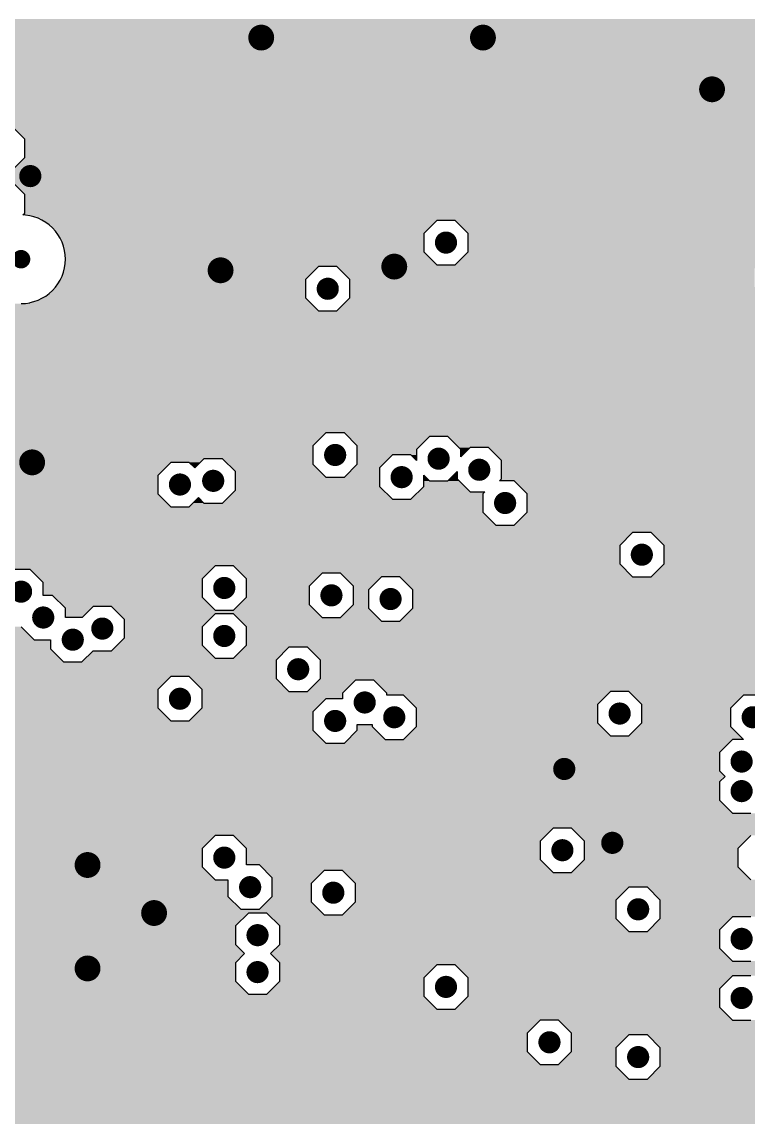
# Model space of a CAD drawing. Extents: x 295 to 953, y 10 to 290.
# Drawn here: x 572.5 to 611.8, y 111.6 to 170.8 of the extents above; entities that cross this region are included whole.
import ezdxf

# ---------------------------------------------------------------- set-up
doc = ezdxf.new("R2010")
doc.units = 0
doc.header["$LTSCALE"] = 5
doc.header["$MEASUREMENT"] = 0
doc.layers.get('0').update_dxf_attribs({"linetype": 'CONTINUOUS', "lineweight": 25})
doc.layers.add('17_GND_GBR', color=3, linetype='CONTINUOUS')

msp = doc.modelspace()

# ---------------------------------------------------------------- linework, layer by layer
for points, const_width in [([(585.128, 170, 1), (585.828, 170, 1)], 0.7), ([(597.128, 170, 1), (597.828, 170, 1)], 0.7), ([(609.528, 167.2, 1), (610.228, 167.2, 1)], 0.7), ([(572.678, 162.5, 1), (573.278, 162.5, 1)], 0.6), ([(595.178, 158.9, 1), (595.778, 158.9, 1)], 0.6), ([(572.228, 158, 1), (572.728, 158, 1)], 0.5), ([(582.928, 157.4, 1), (583.628, 157.4, 1)], 0.7), ([(592.328, 157.6, 1), (593.028, 157.6, 1)], 0.7), ([(588.778, 156.4, 1), (589.378, 156.4, 1)], 0.6), ([(572.728, 147, 1), (573.428, 147, 1)], 0.7), ([(589.178, 147.4, 1), (589.778, 147.4, 1)], 0.6), ([(594.778, 147.2, 1), (595.378, 147.2, 1)], 0.6), ([(596.978, 146.6, 1), (597.578, 146.6, 1)], 0.6), ([(582.578, 146, 1), (583.178, 146, 1)], 0.6), ([(592.778, 146.2, 1), (593.378, 146.2, 1)], 0.6), ([(580.778, 145.8, 1), (581.378, 145.8, 1)], 0.6), ([(598.378, 144.8, 1), (598.978, 144.8, 1)], 0.6), ([(605.778, 142, 1), (606.378, 142, 1)], 0.6), ([(572.178, 140, 1), (572.778, 140, 1)], 0.6), ([(583.178, 140.2, 1), (583.778, 140.2, 1)], 0.6), ([(588.978, 139.8, 1), (589.578, 139.8, 1)], 0.6), ([(592.178, 139.6, 1), (592.778, 139.6, 1)], 0.6), ([(573.378, 138.6, 1), (573.978, 138.6, 1)], 0.6), ([(576.578, 138, 1), (577.178, 138, 1)], 0.6), ([(583.178, 137.6, 1), (583.778, 137.6, 1)], 0.6), ([(574.978, 137.4, 1), (575.578, 137.4, 1)], 0.6), ([(587.178, 135.8, 1), (587.778, 135.8, 1)], 0.6), ([(580.778, 134.2, 1), (581.378, 134.2, 1)], 0.6), ([(590.778, 134, 1), (591.378, 134, 1)], 0.6), ([(589.178, 133, 1), (589.778, 133, 1)], 0.6), ([(592.378, 133.2, 1), (592.978, 133.2, 1)], 0.6), ([(604.578, 133.4, 1), (605.178, 133.4, 1)], 0.6), ([(611.778, 133.2, 1), (612.378, 133.2, 1)], 0.6), ([(611.178, 130.8, 1), (611.778, 130.8, 1)], 0.6), ([(601.578, 130.4, 1), (602.178, 130.4, 1)], 0.6), ([(611.178, 129.2, 1), (611.778, 129.2, 1)], 0.6), ([(604.178, 126.4, 1), (604.778, 126.4, 1)], 0.6), ([(601.478, 126, 1), (602.078, 126, 1)], 0.6), ([(575.728, 125.2, 1), (576.428, 125.2, 1)], 0.7), ([(583.178, 125.6, 1), (583.778, 125.6, 1)], 0.6), ([(584.578, 124, 1), (585.178, 124, 1)], 0.6), ([(589.078, 123.7, 1), (589.678, 123.7, 1)], 0.6), ([(605.578, 122.8, 1), (606.178, 122.8, 1)], 0.6), ([(579.328, 122.6, 1), (580.028, 122.6, 1)], 0.7), ([(584.978, 121.4, 1), (585.578, 121.4, 1)], 0.6), ([(611.178, 121.2, 1), (611.778, 121.2, 1)], 0.6), ([(575.728, 119.6, 1), (576.428, 119.6, 1)], 0.7), ([(584.978, 119.4, 1), (585.578, 119.4, 1)], 0.6), ([(595.178, 118.6, 1), (595.778, 118.6, 1)], 0.6), ([(611.178, 118, 1), (611.778, 118, 1)], 0.6), ([(600.778, 115.6, 1), (601.378, 115.6, 1)], 0.6), ([(605.578, 114.8, 1), (606.178, 114.8, 1)], 0.6)]:
    msp.add_lwpolyline(points, format="xyb", close=True, dxfattribs=dict(const_width=const_width))
at = {"layer": '17_GND_GBR', "color": 7}
for p, q in [((572.678, 164.498), (571.976, 165.2)), ((572.678, 163.502), (572.678, 164.498)), ((571.976, 162.8), (572.678, 163.502)), ((572.678, 161.498), (571.976, 162.2)), ((572.678, 160.502), (572.678, 161.498)), ((572.572, 160.396), (572.678, 160.502)), ((572.714, 160.39), (572.572, 160.396)), ((572.946, 160.354), (572.714, 160.39)), ((573.176, 160.298), (572.946, 160.354)), ((573.396, 160.218), (573.176, 160.298)), ((573.61, 160.118), (573.396, 160.218)), ((573.812, 159.996), (573.61, 160.118)), ((574.002, 159.856), (573.812, 159.996)), ((574.176, 159.698), (574.002, 159.856)), ((574.334, 159.524), (574.176, 159.698)), ((574.474, 159.334), (574.334, 159.524)), ((594.98, 160.1), (594.278, 159.398)), ((595.976, 160.1), (594.98, 160.1)), ((596.678, 159.398), (595.976, 160.1)), ((574.596, 159.132), (574.474, 159.334)), ((574.696, 158.918), (574.596, 159.132)), ((594.278, 159.398), (594.278, 158.402)), ((596.678, 158.402), (596.678, 159.398)), ((574.776, 158.698), (574.696, 158.918)), ((574.832, 158.468), (574.776, 158.698)), ((574.868, 158.236), (574.832, 158.468)), ((594.278, 158.402), (594.98, 157.7)), ((595.976, 157.7), (596.678, 158.402)), ((574.832, 157.532), (574.868, 157.764)), ((574.878, 158), (574.868, 158.236)), ((574.868, 157.764), (574.878, 158)), ((574.696, 157.082), (574.776, 157.304)), ((574.776, 157.304), (574.832, 157.532)), ((588.58, 157.6), (587.878, 156.898)), ((589.576, 157.6), (588.58, 157.6)), ((590.278, 156.898), (589.576, 157.6)), ((594.98, 157.7), (595.976, 157.7)), ((574.334, 156.478), (574.474, 156.666)), ((574.474, 156.666), (574.596, 156.868)), ((574.596, 156.868), (574.696, 157.082)), ((587.878, 156.898), (587.878, 155.902)), ((590.278, 155.902), (590.278, 156.898)), ((573.61, 155.882), (573.812, 156.004)), ((573.812, 156.004), (574.002, 156.144)), ((574.002, 156.144), (574.176, 156.302)), ((574.176, 156.302), (574.334, 156.478)), ((572.478, 155.6), (572.714, 155.61)), ((572.714, 155.61), (572.946, 155.646)), ((572.946, 155.646), (572.976, 155.652)), ((572.976, 155.652), (573.176, 155.702)), ((573.176, 155.702), (573.396, 155.782)), ((573.396, 155.782), (573.61, 155.882)), ((587.878, 155.902), (588.58, 155.2)), ((589.576, 155.2), (590.278, 155.902)), ((588.58, 155.2), (589.576, 155.2)), ((588.98, 148.6), (588.278, 147.898)), ((589.976, 148.6), (588.98, 148.6)), ((590.678, 147.898), (589.976, 148.6)), ((594.58, 148.4), (593.878, 147.698)), ((595.576, 148.4), (594.58, 148.4)), ((596.278, 147.698), (595.576, 148.4)), ((588.278, 147.898), (588.278, 146.902)), ((590.678, 146.902), (590.678, 147.898)), ((593.878, 147.698), (593.878, 147.098)), ((596.78, 147.8), (596.278, 147.298)), ((596.278, 147.298), (596.278, 147.698)), ((597.776, 147.8), (596.78, 147.8)), ((598.478, 147.098), (597.776, 147.8)), ((582.38, 147.2), (581.878, 146.698)), ((583.376, 147.2), (582.38, 147.2)), ((584.078, 146.498), (583.376, 147.2)), ((592.58, 147.4), (591.878, 146.698)), ((593.576, 147.4), (592.58, 147.4)), ((593.878, 147.098), (593.576, 147.4)), ((598.478, 146.102), (598.478, 147.098)), ((580.58, 147), (579.878, 146.298)), ((581.576, 147), (580.58, 147)), ((581.878, 146.698), (581.576, 147)), ((584.078, 145.502), (584.078, 146.498)), ((588.278, 146.902), (588.98, 146.2)), ((589.976, 146.2), (590.678, 146.902)), ((591.878, 146.698), (591.878, 145.702)), ((595.576, 146), (596.078, 146.502)), ((596.078, 146.502), (596.078, 146.102)), ((579.878, 146.298), (579.878, 145.302)), ((588.98, 146.2), (589.976, 146.2)), ((594.278, 146.302), (594.58, 146)), ((594.278, 145.702), (594.278, 146.302)), ((594.58, 146), (595.576, 146)), ((596.078, 146.102), (596.78, 145.4)), ((598.376, 146), (598.478, 146.102)), ((599.176, 146), (598.376, 146)), ((599.878, 145.298), (599.176, 146)), ((579.878, 145.302), (580.58, 144.6)), ((583.376, 144.8), (584.078, 145.502)), ((591.878, 145.702), (592.58, 145)), ((593.576, 145), (594.278, 145.702)), ((596.78, 145.4), (597.58, 145.4)), ((597.58, 145.4), (597.478, 145.298)), ((597.478, 145.298), (597.478, 144.302)), ((599.878, 144.302), (599.878, 145.298)), ((581.576, 144.6), (582.078, 145.102)), ((582.078, 145.102), (582.38, 144.8)), ((582.38, 144.8), (583.376, 144.8)), ((592.58, 145), (593.576, 145)), ((580.58, 144.6), (581.576, 144.6)), ((597.478, 144.302), (598.18, 143.6)), ((599.176, 143.6), (599.878, 144.302)), ((598.18, 143.6), (599.176, 143.6)), ((605.58, 143.2), (604.878, 142.498)), ((606.576, 143.2), (605.58, 143.2)), ((607.278, 142.498), (606.576, 143.2)), ((604.878, 142.498), (604.878, 141.502)), ((607.278, 141.502), (607.278, 142.498)), ((572.976, 141.2), (571.98, 141.2)), ((573.678, 140.498), (572.976, 141.2)), ((582.98, 141.4), (582.278, 140.698)), ((583.976, 141.4), (582.98, 141.4)), ((584.678, 140.698), (583.976, 141.4)), ((604.878, 141.502), (605.58, 140.8)), ((606.576, 140.8), (607.278, 141.502)), ((582.278, 140.698), (582.278, 139.702)), ((584.678, 139.702), (584.678, 140.698)), ((588.78, 141), (588.078, 140.298)), ((589.776, 141), (588.78, 141)), ((590.478, 140.298), (589.776, 141)), ((591.98, 140.8), (591.278, 140.098)), ((592.976, 140.8), (591.98, 140.8)), ((593.678, 140.098), (592.976, 140.8)), ((605.58, 140.8), (606.576, 140.8)), ((573.678, 139.8), (573.678, 140.498)), ((588.078, 140.298), (588.078, 139.302)), ((590.478, 139.302), (590.478, 140.298)), ((591.278, 140.098), (591.278, 139.102)), ((593.678, 139.102), (593.678, 140.098)), ((574.176, 139.8), (573.678, 139.8)), ((574.878, 139.098), (574.176, 139.8)), ((582.278, 139.702), (582.98, 139)), ((583.976, 139), (584.678, 139.702)), ((574.878, 138.6), (574.878, 139.098)), ((576.38, 139.2), (575.778, 138.598)), ((577.376, 139.2), (576.38, 139.2)), ((578.078, 138.498), (577.376, 139.2)), ((582.98, 138.8), (582.278, 138.098)), ((582.98, 139), (583.976, 139)), ((583.976, 138.8), (582.98, 138.8)), ((584.678, 138.098), (583.976, 138.8)), ((588.078, 139.302), (588.78, 138.6)), ((589.776, 138.6), (590.478, 139.302)), ((591.278, 139.102), (591.98, 138.4)), ((592.976, 138.4), (593.678, 139.102)), ((575.776, 138.6), (574.878, 138.6)), ((575.778, 138.598), (575.776, 138.6)), ((578.078, 137.502), (578.078, 138.498)), ((588.78, 138.6), (589.776, 138.6)), ((591.98, 138.4), (592.976, 138.4)), ((572.478, 138.102), (573.18, 137.4)), ((582.278, 138.098), (582.278, 137.102)), ((584.678, 137.102), (584.678, 138.098)), ((573.18, 137.4), (574.078, 137.4)), ((574.078, 137.4), (574.078, 136.902)), ((577.376, 136.8), (578.078, 137.502)), ((582.278, 137.102), (582.98, 136.4)), ((583.976, 136.4), (584.678, 137.102)), ((586.98, 137), (586.278, 136.298)), ((587.976, 137), (586.98, 137)), ((588.678, 136.298), (587.976, 137)), ((574.078, 136.902), (574.78, 136.2)), ((575.776, 136.2), (576.378, 136.802)), ((576.378, 136.802), (576.38, 136.8)), ((576.38, 136.8), (577.376, 136.8)), ((582.98, 136.4), (583.976, 136.4)), ((574.78, 136.2), (575.776, 136.2)), ((586.278, 136.298), (586.278, 135.302)), ((588.678, 135.302), (588.678, 136.298)), ((580.58, 135.4), (579.878, 134.698)), ((581.576, 135.4), (580.58, 135.4)), ((582.278, 134.698), (581.576, 135.4)), ((586.278, 135.302), (586.98, 134.6)), ((587.976, 134.6), (588.678, 135.302)), ((579.878, 134.698), (579.878, 133.702)), ((582.278, 133.702), (582.278, 134.698)), ((590.58, 135.2), (589.878, 134.498)), ((591.576, 135.2), (590.58, 135.2)), ((592.278, 134.498), (591.576, 135.2)), ((586.98, 134.6), (587.976, 134.6)), ((588.98, 134.2), (588.278, 133.498)), ((589.878, 134.2), (588.98, 134.2)), ((589.878, 134.498), (589.878, 134.2)), ((592.278, 134.4), (592.278, 134.498)), ((593.176, 134.4), (592.278, 134.4)), ((593.878, 133.698), (593.176, 134.4)), ((604.38, 134.6), (603.678, 133.898)), ((605.376, 134.6), (604.38, 134.6)), ((606.078, 133.898), (605.376, 134.6)), ((611.58, 134.4), (610.878, 133.698)), ((612.576, 134.4), (611.58, 134.4)), ((579.878, 133.702), (580.58, 133)), ((581.576, 133), (582.278, 133.702)), ((588.278, 133.498), (588.278, 132.502)), ((593.878, 132.702), (593.878, 133.698)), ((603.678, 133.898), (603.678, 132.902)), ((606.078, 132.902), (606.078, 133.898)), ((610.878, 133.698), (610.878, 132.702)), ((580.58, 133), (581.576, 133)), ((603.678, 132.902), (604.38, 132.2)), ((605.376, 132.2), (606.078, 132.902)), ((588.278, 132.502), (588.98, 131.8)), ((589.976, 131.8), (590.678, 132.502)), ((590.678, 132.8), (591.478, 132.8)), ((590.678, 132.502), (590.678, 132.8)), ((591.478, 132.8), (591.478, 132.702)), ((591.478, 132.702), (592.18, 132)), ((593.176, 132), (593.878, 132.702)), ((610.878, 132.702), (611.58, 132)), ((588.98, 131.8), (589.976, 131.8)), ((592.18, 132), (593.176, 132)), ((604.38, 132.2), (605.376, 132.2)), ((610.98, 132), (610.278, 131.298)), ((611.58, 132), (610.98, 132)), ((610.278, 131.298), (610.278, 130.302)), ((610.278, 130.302), (610.58, 130)), ((610.58, 130), (610.278, 129.698)), ((610.278, 129.698), (610.278, 128.702)), ((610.278, 128.702), (610.98, 128)), ((610.98, 128), (611.976, 128)), ((601.28, 127.2), (600.578, 126.498)), ((602.276, 127.2), (601.28, 127.2)), ((602.978, 126.498), (602.276, 127.2)), ((582.98, 126.8), (582.278, 126.098)), ((583.976, 126.8), (582.98, 126.8)), ((584.678, 126.098), (583.976, 126.8)), ((600.578, 126.498), (600.578, 125.502)), ((602.978, 125.502), (602.978, 126.498)), ((611.98, 126.8), (611.278, 126.098)), ((582.278, 126.098), (582.278, 125.102)), ((584.678, 125.2), (584.678, 126.098)), ((611.278, 126.098), (611.278, 125.102)), ((585.376, 125.2), (584.678, 125.2)), ((586.078, 124.498), (585.376, 125.2)), ((600.578, 125.502), (601.28, 124.8)), ((602.276, 124.8), (602.978, 125.502)), ((582.278, 125.102), (582.98, 124.4)), ((588.88, 124.9), (588.178, 124.198)), ((589.876, 124.9), (588.88, 124.9)), ((590.578, 124.198), (589.876, 124.9)), ((601.28, 124.8), (602.276, 124.8)), ((611.278, 125.102), (611.98, 124.4)), ((582.98, 124.4), (583.678, 124.4)), ((583.678, 124.4), (583.678, 123.502)), ((586.078, 123.502), (586.078, 124.498)), ((588.178, 124.198), (588.178, 123.202)), ((590.578, 123.202), (590.578, 124.198)), ((605.38, 124), (604.678, 123.298)), ((606.376, 124), (605.38, 124)), ((607.078, 123.298), (606.376, 124)), ((583.678, 123.502), (584.38, 122.8)), ((585.376, 122.8), (586.078, 123.502)), ((584.38, 122.8), (585.376, 122.8)), ((588.178, 123.202), (588.88, 122.5)), ((589.876, 122.5), (590.578, 123.202)), ((604.678, 123.298), (604.678, 122.302)), ((607.078, 122.302), (607.078, 123.298)), ((584.78, 122.6), (584.078, 121.898)), ((585.776, 122.6), (584.78, 122.6)), ((586.478, 121.898), (585.776, 122.6)), ((588.88, 122.5), (589.876, 122.5)), ((604.678, 122.302), (605.38, 121.6)), ((606.376, 121.6), (607.078, 122.302)), ((610.98, 122.4), (610.278, 121.698)), ((611.976, 122.4), (610.98, 122.4)), ((584.078, 121.898), (584.078, 120.902)), ((586.478, 120.902), (586.478, 121.898)), ((605.38, 121.6), (606.376, 121.6)), ((610.278, 121.698), (610.278, 120.702)), ((584.078, 120.902), (584.58, 120.4)), ((584.58, 120.4), (584.078, 119.898)), ((585.976, 120.4), (586.478, 120.902)), ((586.478, 119.898), (585.976, 120.4)), ((610.278, 120.702), (610.98, 120)), ((584.078, 119.898), (584.078, 118.902)), ((586.478, 118.902), (586.478, 119.898)), ((594.98, 119.8), (594.278, 119.098)), ((595.976, 119.8), (594.98, 119.8)), ((596.678, 119.098), (595.976, 119.8)), ((610.98, 120), (611.976, 120)), ((610.98, 119.2), (610.278, 118.498)), ((611.976, 119.2), (610.98, 119.2)), ((584.078, 118.902), (584.78, 118.2)), ((585.776, 118.2), (586.478, 118.902)), ((594.278, 119.098), (594.278, 118.102)), ((596.678, 118.102), (596.678, 119.098)), ((584.78, 118.2), (585.776, 118.2)), ((594.278, 118.102), (594.98, 117.4)), ((595.976, 117.4), (596.678, 118.102)), ((610.278, 118.498), (610.278, 117.502)), ((610.278, 117.502), (610.98, 116.8)), ((594.98, 117.4), (595.976, 117.4)), ((600.58, 116.8), (599.878, 116.098)), ((601.576, 116.8), (600.58, 116.8)), ((602.278, 116.098), (601.576, 116.8)), ((610.98, 116.8), (611.976, 116.8)), ((599.878, 116.098), (599.878, 115.102)), ((602.278, 115.102), (602.278, 116.098)), ((605.38, 116), (604.678, 115.298)), ((606.376, 116), (605.38, 116)), ((607.078, 115.298), (606.376, 116)), ((599.878, 115.102), (600.58, 114.4)), ((601.576, 114.4), (602.278, 115.102)), ((604.678, 115.298), (604.678, 114.302)), ((607.078, 114.302), (607.078, 115.298)), ((600.58, 114.4), (601.576, 114.4)), ((604.678, 114.302), (605.38, 113.6)), ((606.376, 113.6), (607.078, 114.302)), ((605.38, 113.6), (606.376, 113.6))]:
    msp.add_line(p, q, dxfattribs=at)
for points in [[(553.678, 170.002), (553.678, 170.998), (622.778, 170.002), (622.778, 170.998)], [(553.678, 169.6), (553.678, 170.002), (623.18, 169.6), (622.778, 170.002)], [(553.678, 168.898), (553.678, 169.6), (614.678, 168.898), (615.38, 169.6)], [(553.678, 169.6), (553.678, 169.6), (615.38, 169.6), (616.376, 169.6)], [(553.678, 167.902), (553.678, 168.898), (614.678, 167.902), (614.678, 168.898)], [(553.678, 167.606), (553.678, 167.902), (614.976, 167.606), (614.678, 167.902)], [(553.678, 167.2), (553.678, 167.606), (615.38, 167.2), (614.976, 167.606)], [(564.674, 166.502), (563.976, 167.2), (621.278, 166.502), (621.278, 167.2)], [(564.678, 166.498), (564.674, 166.502), (621.282, 166.498), (621.278, 166.502)], [(564.678, 165.8), (564.678, 166.498), (621.98, 165.8), (621.282, 166.498)], [(564.376, 165.2), (564.678, 165.502), (624.178, 165.2), (624.178, 165.502)], [(564.678, 165.502), (564.678, 165.8), (624.178, 165.502), (624.178, 165.8)], [(572.174, 165.002), (571.976, 165.2), (624.178, 165.002), (624.178, 165.2)], [(572.678, 164.498), (572.174, 165.002), (624.682, 164.498), (624.178, 165.002)], [(572.678, 164.3), (572.678, 164.498), (624.88, 164.3), (624.682, 164.498)], [(572.678, 164.2), (572.678, 164.3), (648.778, 164.2), (648.778, 164.3)], [(572.678, 163.502), (572.678, 164.2), (647.282, 163.502), (647.98, 164.2)], [(572.678, 164.2), (572.678, 164.2), (647.98, 164.2), (648.778, 164.2)], [(571.976, 162.8), (572.674, 163.498), (647.278, 162.8), (647.278, 163.498)], [(572.674, 163.498), (572.678, 163.502), (647.278, 163.498), (647.282, 163.502)], [(553.678, 162.7), (553.678, 162.8), (647.278, 162.7), (647.278, 162.8)], [(553.678, 162.2), (553.678, 162.7), (646.48, 162.2), (646.98, 162.7)], [(553.678, 162.7), (553.678, 162.7), (646.98, 162.7), (647.278, 162.7)], [(572.178, 161.998), (571.976, 162.2), (646.278, 161.998), (646.48, 162.2)], [(572.678, 161.498), (572.178, 161.998), (646.278, 161.498), (646.278, 161.998)], [(572.678, 161.2), (572.678, 161.498), (646.278, 161.2), (646.278, 161.498)], [(572.678, 160.502), (572.678, 161.2), (645.282, 160.502), (645.98, 161.2)], [(572.678, 161.2), (572.678, 161.2), (645.98, 161.2), (646.278, 161.2)], [(572.572, 160.396), (572.674, 160.498), (645.278, 160.396), (645.278, 160.498)], [(572.714, 160.39), (572.572, 160.396), (645.278, 160.39), (645.278, 160.396)], [(572.674, 160.498), (572.678, 160.502), (645.278, 160.498), (645.282, 160.502)], [(572.946, 160.354), (572.714, 160.39), (645.278, 160.354), (645.278, 160.39)], [(573.176, 160.298), (572.946, 160.354), (645.278, 160.298), (645.278, 160.354)], [(573.396, 160.218), (573.176, 160.298), (645.278, 160.218), (645.278, 160.298)], [(573.61, 160.118), (573.396, 160.218), (645.278, 160.118), (645.278, 160.218)], [(573.639, 160.1), (573.61, 160.118), (645.278, 160.1), (645.278, 160.118)], [(573.812, 159.996), (573.639, 160.1), (594.876, 159.996), (594.98, 160.1)], [(573.639, 160.1), (573.639, 160.1), (594.98, 160.1), (595.976, 160.1)], [(574.002, 159.856), (573.812, 159.996), (594.736, 159.856), (594.876, 159.996)], [(574.176, 159.698), (574.002, 159.856), (594.578, 159.698), (594.736, 159.856)], [(574.334, 159.524), (574.176, 159.698), (594.404, 159.524), (594.578, 159.698)], [(574.426, 159.398), (574.334, 159.524), (594.278, 159.398), (594.404, 159.524)], [(596.376, 159.7), (595.976, 160.1), (645.278, 159.7), (645.278, 160.1)], [(596.678, 159.398), (596.376, 159.7), (633.678, 159.398), (633.98, 159.7)], [(596.376, 159.7), (596.376, 159.7), (633.98, 159.7), (634.976, 159.7)], [(574.474, 159.334), (574.426, 159.398), (594.278, 159.334), (594.278, 159.398)], [(574.596, 159.132), (574.474, 159.334), (594.278, 159.132), (594.278, 159.334)], [(574.696, 158.918), (574.596, 159.132), (594.278, 158.918), (594.278, 159.132)], [(596.678, 158.998), (596.678, 159.398), (633.278, 158.998), (633.678, 159.398)], [(596.678, 158.402), (596.678, 158.998), (633.278, 158.402), (633.278, 158.998)], [(574.776, 158.698), (574.696, 158.918), (594.278, 158.698), (594.278, 158.918)], [(574.832, 158.468), (574.776, 158.698), (594.278, 158.468), (594.278, 158.698)], [(574.842, 158.402), (574.832, 158.468), (594.278, 158.402), (594.278, 158.468)], [(574.868, 158.236), (574.842, 158.402), (594.444, 158.236), (594.278, 158.402)], [(596.476, 158.2), (596.678, 158.402), (633.278, 158.2), (633.278, 158.402)], [(574.858, 157.7), (574.868, 157.764), (594.98, 157.7), (594.916, 157.764)], [(574.878, 158), (574.868, 158.236), (594.68, 158), (594.444, 158.236)], [(574.868, 157.764), (574.878, 158), (594.916, 157.764), (594.68, 158)], [(595.976, 157.7), (596.476, 158.2), (612.38, 157.7), (612.88, 158.2)], [(596.476, 158.2), (596.476, 158.2), (612.88, 158.2), (613.876, 158.2)], [(574.696, 157.082), (574.776, 157.304), (588.062, 157.082), (588.284, 157.304)], [(574.776, 157.304), (574.832, 157.532), (588.284, 157.304), (588.512, 157.532)], [(574.832, 157.532), (574.842, 157.6), (588.512, 157.532), (588.58, 157.6)], [(574.842, 157.6), (574.858, 157.7), (612.28, 157.6), (612.38, 157.7)], [(574.842, 157.6), (574.842, 157.6), (588.58, 157.6), (589.576, 157.6)], [(574.858, 157.7), (574.858, 157.7), (595.576, 157.7), (594.98, 157.7)], [(589.678, 157.498), (589.576, 157.6), (612.178, 157.498), (612.28, 157.6)], [(590.278, 156.898), (589.678, 157.498), (612.178, 156.898), (612.178, 157.498)], [(574.334, 156.478), (574.474, 156.666), (587.878, 156.478), (587.878, 156.666)], [(574.474, 156.666), (574.596, 156.868), (587.878, 156.666), (587.878, 156.868)], [(574.596, 156.868), (574.61, 156.898), (587.878, 156.868), (587.878, 156.898)], [(574.61, 156.898), (574.696, 157.082), (587.878, 156.898), (588.062, 157.082)], [(590.278, 156.502), (590.278, 156.898), (612.178, 156.502), (612.178, 156.898)], [(573.643, 155.902), (573.812, 156.004), (587.878, 155.902), (587.878, 156.004)], [(573.812, 156.004), (574.002, 156.144), (587.878, 156.004), (587.878, 156.144)], [(574.002, 156.144), (574.176, 156.302), (587.878, 156.144), (587.878, 156.302)], [(574.176, 156.302), (574.334, 156.478), (587.878, 156.302), (587.878, 156.478)], [(590.278, 156.106), (590.278, 156.502), (612.576, 156.106), (612.178, 156.502)], [(590.278, 155.902), (590.278, 156.106), (612.778, 155.902), (612.576, 156.106)], [(559.476, 155.3), (559.776, 155.6), (588.48, 155.3), (588.181, 155.6)], [(572.478, 155.6), (572.714, 155.61), (588.181, 155.6), (588.171, 155.61)], [(572.714, 155.61), (572.946, 155.646), (588.171, 155.61), (588.135, 155.646)], [(572.946, 155.646), (572.976, 155.652), (588.135, 155.646), (588.129, 155.652)], [(572.976, 155.652), (573.176, 155.702), (588.129, 155.652), (588.079, 155.702)], [(573.176, 155.702), (573.396, 155.782), (588.079, 155.702), (587.999, 155.782)], [(573.396, 155.782), (573.447, 155.806), (587.999, 155.782), (587.976, 155.806)], [(573.447, 155.806), (573.61, 155.882), (587.976, 155.806), (587.898, 155.882)], [(573.61, 155.882), (573.643, 155.902), (587.898, 155.882), (587.878, 155.902)], [(589.576, 155.2), (589.878, 155.502), (615.58, 155.2), (615.278, 155.502)], [(589.878, 155.502), (589.976, 155.6), (615.278, 155.502), (615.278, 155.6)], [(589.976, 155.6), (590.176, 155.8), (615.278, 155.6), (615.278, 155.8)], [(590.176, 155.8), (590.278, 155.902), (612.88, 155.8), (612.778, 155.902)], [(553.678, 155.2), (553.678, 155.3), (588.58, 155.2), (588.48, 155.3)], [(553.678, 154.8), (553.678, 155.2), (615.98, 154.8), (615.58, 155.2)], [(553.678, 154.002), (553.678, 154.8), (616.278, 154.002), (616.278, 154.8)], [(553.678, 154.8), (553.678, 154.8), (616.278, 154.8), (615.98, 154.8)], [(553.678, 153.406), (553.678, 154.002), (616.876, 153.406), (616.278, 154.002)], [(553.678, 153.3), (553.678, 153.406), (616.98, 153.3), (616.876, 153.406)], [(553.678, 153.002), (553.678, 153.3), (618.778, 153.002), (618.778, 153.3)], [(553.678, 152.406), (553.678, 153.002), (619.376, 152.406), (618.778, 153.002)], [(553.678, 152.3), (553.678, 152.406), (619.48, 152.3), (619.376, 152.406)], [(553.678, 152), (553.678, 152.3), (638.578, 152), (638.578, 152.3)], [(553.678, 151.298), (553.678, 152), (622.478, 151.298), (623.18, 152)], [(553.678, 152), (553.678, 152), (623.18, 152), (624.176, 152)], [(553.678, 150.302), (553.678, 151.298), (622.478, 150.302), (622.478, 151.298)], [(553.678, 149.6), (553.678, 150.302), (623.18, 149.6), (622.478, 150.302)], [(553.678, 149.2), (553.678, 149.6), (624.98, 149.2), (624.58, 149.6)], [(553.678, 149.6), (553.678, 149.6), (624.176, 149.6), (623.18, 149.6)], [(553.678, 148.6), (553.678, 149.2), (625.678, 148.6), (625.678, 149.2)], [(553.678, 149.2), (553.678, 149.2), (625.678, 149.2), (624.98, 149.2)], [(553.678, 147.898), (553.678, 148.6), (588.278, 147.898), (588.98, 148.6)], [(553.678, 148.6), (553.678, 148.6), (588.98, 148.6), (589.976, 148.6)], [(590.176, 148.4), (589.976, 148.6), (625.678, 148.4), (625.678, 148.6)], [(590.678, 147.898), (590.176, 148.4), (594.078, 147.898), (594.58, 148.4)], [(590.176, 148.4), (590.176, 148.4), (594.58, 148.4), (595.576, 148.4)], [(596.176, 147.8), (595.576, 148.4), (622.58, 147.8), (623.18, 148.4)], [(595.576, 148.4), (595.576, 148.4), (623.18, 148.4), (624.176, 148.4)], [(553.678, 147.2), (553.678, 147.898), (588.278, 147.2), (588.278, 147.898)], [(590.678, 147.698), (590.678, 147.898), (593.878, 147.698), (594.078, 147.898)], [(590.678, 147.4), (590.678, 147.698), (593.878, 147.4), (593.878, 147.698)], [(596.278, 147.698), (596.176, 147.8), (596.678, 147.698), (596.78, 147.8)], [(596.176, 147.8), (596.176, 147.8), (596.78, 147.8), (597.776, 147.8)], [(596.278, 147.298), (596.278, 147.698), (596.278, 147.298), (596.678, 147.698)], [(597.878, 147.698), (597.776, 147.8), (622.478, 147.698), (622.58, 147.8)], [(598.376, 147.2), (597.878, 147.698), (622.478, 147.2), (622.478, 147.698)], [(553.678, 147), (553.678, 147.2), (582.18, 147), (582.38, 147.2)], [(553.678, 147.2), (553.678, 147.2), (582.38, 147.2), (583.376, 147.2)], [(583.674, 146.902), (583.376, 147.2), (588.278, 146.902), (588.278, 147.2)], [(590.678, 146.902), (590.678, 147.4), (592.082, 146.902), (592.58, 147.4)], [(590.678, 147.4), (590.678, 147.4), (592.58, 147.4), (593.576, 147.4)], [(593.877, 147.098), (593.576, 147.4), (593.877, 147.098), (593.878, 147.4)], [(598.478, 147.098), (598.376, 147.2), (621.878, 147.098), (621.98, 147.2)], [(598.376, 147.2), (598.376, 147.2), (621.98, 147.2), (622.478, 147.2)], [(598.478, 146.498), (598.478, 147.098), (621.278, 146.498), (621.878, 147.098)], [(553.678, 146.298), (553.678, 147), (579.878, 146.298), (580.58, 147)], [(553.678, 147), (553.678, 147), (580.58, 147), (581.576, 147)], [(581.878, 146.698), (581.576, 147), (581.878, 146.698), (582.18, 147)], [(584.078, 146.498), (583.674, 146.902), (588.682, 146.498), (588.278, 146.902)], [(584.078, 146.2), (584.078, 146.498), (588.98, 146.2), (588.682, 146.498)], [(589.976, 146.2), (590.474, 146.698), (591.878, 146.2), (591.878, 146.698)], [(590.474, 146.698), (590.678, 146.902), (591.878, 146.698), (592.082, 146.902)], [(595.976, 146.4), (596.078, 146.502), (596.078, 146.4), (596.078, 146.502)], [(598.478, 146.102), (598.478, 146.498), (621.278, 146.102), (621.278, 146.498)], [(553.678, 145.302), (553.678, 146.298), (579.878, 145.302), (579.878, 146.298)], [(584.078, 145.702), (584.078, 146.2), (591.878, 145.702), (591.878, 146.2)], [(584.078, 146.2), (584.078, 146.2), (589.776, 146.2), (588.98, 146.2)], [(594.278, 146), (594.278, 146.302), (594.58, 146), (594.278, 146.302)], [(594.278, 145.702), (594.278, 146), (596.478, 145.702), (596.18, 146)], [(595.576, 146), (595.678, 146.102), (596.18, 146), (596.078, 146.102)], [(595.678, 146.102), (595.976, 146.4), (596.078, 146.102), (596.078, 146.4)], [(598.376, 146), (598.478, 146.102), (621.278, 146), (621.278, 146.102)], [(599.674, 145.502), (599.176, 146), (621.278, 145.502), (621.278, 146)], [(553.678, 144.6), (553.678, 145.302), (580.58, 144.6), (579.878, 145.302)], [(583.576, 145), (583.976, 145.4), (592.58, 145), (592.18, 145.4)], [(583.976, 145.4), (584.078, 145.502), (592.18, 145.4), (592.078, 145.502)], [(584.078, 145.502), (584.078, 145.702), (592.078, 145.502), (591.878, 145.702)], [(593.576, 145), (593.874, 145.298), (597.478, 145), (597.478, 145.298)], [(593.874, 145.298), (593.975, 145.4), (597.478, 145.298), (597.579, 145.4)], [(593.975, 145.4), (593.976, 145.4), (597.579, 145.4), (596.78, 145.4)], [(593.976, 145.4), (594.278, 145.702), (596.78, 145.4), (596.478, 145.702)], [(599.878, 145.298), (599.674, 145.502), (621.482, 145.298), (621.278, 145.502)], [(599.878, 144.8), (599.878, 145.298), (621.98, 144.8), (621.482, 145.298)], [(581.576, 144.6), (581.776, 144.8), (597.478, 144.6), (597.478, 144.8)], [(581.776, 144.8), (582.078, 145.102), (582.38, 144.8), (582.078, 145.102)], [(583.376, 144.8), (583.576, 145), (597.478, 144.8), (597.478, 145)], [(583.576, 145), (583.576, 145), (592.976, 145), (592.58, 145)], [(599.878, 144.302), (599.878, 144.8), (636.078, 144.302), (636.078, 144.8)], [(599.878, 144.8), (599.878, 144.8), (622.176, 144.8), (621.98, 144.8)], [(553.678, 144.302), (553.678, 144.6), (597.478, 144.302), (597.478, 144.6)], [(553.678, 144.6), (553.678, 144.6), (581.576, 144.6), (580.58, 144.6)], [(553.678, 143.6), (553.678, 144.302), (598.18, 143.6), (597.478, 144.302)], [(599.576, 144), (599.878, 144.302), (636.078, 144), (636.078, 144.302)], [(553.678, 143.2), (553.678, 143.6), (636.78, 143.2), (636.38, 143.6)], [(599.176, 143.6), (599.478, 143.902), (636.38, 143.6), (636.078, 143.902)], [(599.478, 143.902), (599.576, 144), (636.078, 143.902), (636.078, 144)], [(553.678, 142.498), (553.678, 143.2), (604.878, 142.498), (605.58, 143.2)], [(553.678, 143.2), (553.678, 143.2), (605.58, 143.2), (606.576, 143.2)], [(607.274, 142.502), (606.576, 143.2), (638.678, 142.502), (638.678, 143.2)], [(553.678, 141.502), (553.678, 142.498), (604.878, 141.502), (604.878, 142.498)], [(607.278, 142.498), (607.274, 142.502), (638.682, 142.498), (638.678, 142.502)], [(607.278, 141.8), (607.278, 142.498), (639.38, 141.8), (638.682, 142.498)], [(607.278, 141.6), (607.278, 141.8), (647.678, 141.6), (647.678, 141.8)], [(553.678, 141.4), (553.678, 141.502), (604.98, 141.4), (604.878, 141.502)], [(553.678, 141.2), (553.678, 141.4), (582.78, 141.2), (582.98, 141.4)], [(553.678, 141.4), (553.678, 141.4), (582.98, 141.4), (583.976, 141.4)], [(553.678, 141.2), (553.678, 141.2), (571.98, 141.2), (572.976, 141.2)], [(573.478, 140.698), (572.976, 141.2), (582.278, 140.698), (582.78, 141.2)], [(584.37, 141.006), (583.976, 141.4), (605.376, 141.006), (604.98, 141.4)], [(606.674, 140.898), (607.278, 141.502), (620.478, 140.898), (621.082, 141.502)], [(607.278, 141.502), (607.278, 141.6), (621.082, 141.502), (621.18, 141.6)], [(607.278, 141.6), (607.278, 141.6), (621.18, 141.6), (622.176, 141.6)], [(573.678, 140.498), (573.478, 140.698), (582.278, 140.498), (582.278, 140.698)], [(584.376, 141), (584.37, 141.006), (605.381, 141), (605.376, 141.006)], [(584.678, 140.698), (584.376, 141), (588.478, 140.698), (588.78, 141)], [(584.376, 141), (584.376, 141), (588.78, 141), (589.776, 141)], [(584.678, 140.298), (584.678, 140.698), (588.078, 140.298), (588.478, 140.698)], [(589.976, 140.8), (589.776, 141), (605.58, 140.8), (605.381, 141)], [(590.478, 140.298), (589.976, 140.8), (591.478, 140.298), (591.98, 140.8)], [(589.976, 140.8), (589.976, 140.8), (591.98, 140.8), (592.976, 140.8)], [(593.678, 140.098), (592.976, 140.8), (620.478, 140.098), (620.478, 140.8)], [(592.976, 140.8), (592.976, 140.8), (606.376, 140.8), (605.58, 140.8)], [(606.576, 140.8), (606.674, 140.898), (620.478, 140.8), (620.478, 140.898)], [(573.678, 139.8), (573.678, 140.498), (582.278, 139.8), (582.278, 140.498)], [(584.678, 139.702), (584.678, 140.298), (588.078, 139.702), (588.078, 140.298)], [(590.478, 140.098), (590.478, 140.298), (591.278, 140.098), (591.478, 140.298)], [(590.478, 139.302), (590.478, 140.098), (591.278, 139.302), (591.278, 140.098)], [(593.678, 139.902), (593.678, 140.098), (620.478, 139.902), (620.478, 140.098)], [(574.274, 139.702), (574.176, 139.8), (582.278, 139.702), (582.278, 139.8)], [(574.776, 139.2), (574.274, 139.702), (582.78, 139.2), (582.278, 139.702)], [(584.278, 139.302), (584.678, 139.702), (588.078, 139.302), (588.078, 139.702)], [(593.678, 139.2), (593.678, 139.902), (621.18, 139.2), (620.478, 139.902)], [(574.878, 139.098), (574.776, 139.2), (576.278, 139.098), (576.38, 139.2)], [(574.776, 139.2), (574.776, 139.2), (576.38, 139.2), (577.376, 139.2)], [(574.878, 138.6), (574.878, 139.098), (575.78, 138.6), (576.278, 139.098)], [(577.576, 139), (577.376, 139.2), (582.98, 139), (582.78, 139.2)], [(577.776, 138.8), (577.576, 139), (588.58, 138.8), (588.38, 139)], [(577.576, 139), (577.576, 139), (583.976, 139), (582.98, 139)], [(578.078, 138.498), (577.776, 138.8), (582.678, 138.498), (582.98, 138.8)], [(577.776, 138.8), (577.776, 138.8), (582.98, 138.8), (583.976, 138.8)], [(583.976, 139), (584.278, 139.302), (588.38, 139), (588.078, 139.302)], [(584.176, 138.6), (583.976, 138.8), (588.78, 138.6), (588.58, 138.8)], [(589.776, 138.6), (589.982, 138.806), (591.781, 138.6), (591.576, 138.806)], [(589.982, 138.806), (590.278, 139.102), (591.576, 138.806), (591.278, 139.102)], [(590.278, 139.102), (590.478, 139.302), (591.278, 139.102), (591.278, 139.302)], [(593.274, 138.698), (593.678, 139.102), (625.478, 138.698), (625.882, 139.102)], [(593.678, 139.102), (593.678, 139.2), (625.882, 139.102), (625.98, 139.2)], [(575.776, 138.6), (574.878, 138.6), (575.779, 138.6), (575.78, 138.6)], [(575.778, 138.598), (575.776, 138.6), (575.778, 138.598), (575.779, 138.6)], [(578.078, 138.098), (578.078, 138.498), (582.278, 138.098), (582.678, 138.498)], [(584.376, 138.4), (584.176, 138.6), (591.98, 138.4), (591.781, 138.6)], [(584.678, 138.098), (584.376, 138.4), (622.478, 138.098), (622.78, 138.4)], [(584.376, 138.4), (584.376, 138.4), (622.78, 138.4), (623.776, 138.4)], [(592.976, 138.4), (593.274, 138.698), (625.478, 138.4), (625.478, 138.698)], [(553.678, 137.4), (553.678, 138.102), (573.18, 137.4), (572.478, 138.102)], [(578.078, 137.502), (578.078, 138.098), (582.278, 137.502), (582.278, 138.098)], [(584.678, 137.698), (584.678, 138.098), (622.078, 137.698), (622.478, 138.098)], [(584.678, 137.102), (584.678, 137.698), (622.078, 137.102), (622.078, 137.698)], [(553.678, 136.902), (553.678, 137.4), (574.078, 136.902), (574.078, 137.4)], [(553.678, 137.4), (553.678, 137.4), (574.078, 137.4), (573.18, 137.4)], [(577.376, 136.8), (577.678, 137.102), (582.58, 136.8), (582.278, 137.102)], [(577.678, 137.102), (578.078, 137.502), (582.278, 137.102), (582.278, 137.502)], [(583.976, 136.4), (584.576, 137), (586.38, 136.4), (586.98, 137)], [(584.576, 137), (584.678, 137.102), (622.078, 137), (622.078, 137.102)], [(584.576, 137), (584.576, 137), (586.98, 137), (587.976, 137)], [(588.274, 136.702), (587.976, 137), (622.078, 136.702), (622.078, 137)], [(553.678, 136.2), (553.678, 136.902), (574.78, 136.2), (574.078, 136.902)], [(575.874, 136.298), (575.976, 136.4), (586.278, 136.298), (586.38, 136.4)], [(575.976, 136.4), (576.376, 136.8), (582.98, 136.4), (582.58, 136.8)], [(575.976, 136.4), (575.976, 136.4), (583.976, 136.4), (582.98, 136.4)], [(576.376, 136.8), (576.378, 136.802), (576.38, 136.8), (576.378, 136.802)], [(588.676, 136.3), (588.274, 136.702), (622.48, 136.3), (622.078, 136.702)], [(553.678, 135.4), (553.678, 136.2), (586.278, 135.4), (586.278, 136.2)], [(575.776, 136.2), (575.874, 136.298), (586.278, 136.2), (586.278, 136.298)], [(588.678, 136.298), (588.676, 136.3), (615.878, 136.298), (615.88, 136.3)], [(588.676, 136.3), (588.676, 136.3), (615.88, 136.3), (616.876, 136.3)], [(588.678, 135.598), (588.678, 136.298), (615.178, 135.598), (615.878, 136.298)], [(553.678, 134.8), (553.678, 135.4), (579.98, 134.8), (580.58, 135.4)], [(553.678, 135.4), (553.678, 135.4), (580.58, 135.4), (581.576, 135.4)], [(581.674, 135.302), (581.576, 135.4), (586.278, 135.302), (586.278, 135.4)], [(582.278, 134.698), (581.674, 135.302), (586.882, 134.698), (586.278, 135.302)], [(588.576, 135.2), (588.678, 135.302), (615.178, 135.2), (615.178, 135.302)], [(588.678, 135.302), (588.678, 135.598), (615.178, 135.302), (615.178, 135.598)], [(562.678, 134.698), (562.576, 134.8), (579.878, 134.698), (579.98, 134.8)], [(563.278, 134.098), (562.678, 134.698), (579.878, 134.098), (579.878, 134.698)], [(582.278, 134.6), (582.278, 134.698), (586.98, 134.6), (586.882, 134.698)], [(587.976, 134.6), (588.576, 135.2), (589.98, 134.6), (590.58, 135.2)], [(588.576, 135.2), (588.576, 135.2), (590.58, 135.2), (591.576, 135.2)], [(592.174, 134.602), (591.576, 135.2), (615.178, 134.602), (615.178, 135.2)], [(563.278, 133.702), (563.278, 134.098), (579.878, 133.702), (579.878, 134.098)], [(582.278, 134.498), (582.278, 134.6), (589.878, 134.498), (589.98, 134.6)], [(582.278, 134.2), (582.278, 134.498), (589.878, 134.2), (589.878, 134.498)], [(582.278, 133.702), (582.278, 134.2), (588.482, 133.702), (588.98, 134.2)], [(582.278, 134.2), (582.278, 134.2), (588.98, 134.2), (589.878, 134.2)], [(592.176, 134.6), (592.174, 134.602), (615.18, 134.6), (615.178, 134.602)], [(592.278, 134.498), (592.176, 134.6), (604.278, 134.498), (604.38, 134.6)], [(592.176, 134.6), (592.176, 134.6), (604.38, 134.6), (605.376, 134.6)], [(592.278, 134.4), (592.278, 134.498), (604.18, 134.4), (604.278, 134.498)], [(593.678, 133.898), (593.176, 134.4), (603.678, 133.898), (604.18, 134.4)], [(605.576, 134.4), (605.376, 134.6), (615.38, 134.4), (615.18, 134.6)], [(606.078, 133.898), (605.576, 134.4), (611.078, 133.898), (611.58, 134.4)], [(605.576, 134.4), (605.576, 134.4), (611.58, 134.4), (612.576, 134.4)], [(563.278, 133.2), (563.278, 133.702), (580.38, 133.2), (579.878, 133.702)], [(581.576, 133), (582.074, 133.498), (588.278, 133), (588.278, 133.498)], [(582.074, 133.498), (582.278, 133.702), (588.278, 133.498), (588.482, 133.702)], [(593.878, 133.698), (593.678, 133.898), (603.678, 133.698), (603.678, 133.898)], [(593.878, 132.902), (593.878, 133.698), (603.678, 132.902), (603.678, 133.698)], [(606.078, 133.698), (606.078, 133.898), (610.878, 133.698), (611.078, 133.898)], [(606.078, 132.902), (606.078, 133.698), (610.878, 132.902), (610.878, 133.698)], [(570.076, 133), (569.876, 133.2), (580.58, 133), (580.38, 133.2)], [(570.574, 132.502), (570.076, 133), (588.278, 132.502), (588.278, 133)], [(593.878, 132.702), (593.878, 132.902), (603.878, 132.702), (603.678, 132.902)], [(605.878, 132.702), (606.078, 132.902), (610.878, 132.702), (610.878, 132.902)], [(570.578, 132.498), (570.574, 132.502), (588.282, 132.498), (588.278, 132.502)], [(570.578, 131.8), (570.578, 132.498), (588.98, 131.8), (588.282, 132.498)], [(590.176, 132), (590.678, 132.502), (592.18, 132), (591.678, 132.502)], [(590.678, 132.702), (590.678, 132.8), (591.478, 132.702), (591.478, 132.8)], [(590.678, 132.8), (590.678, 132.8), (591.478, 132.8), (590.678, 132.8)], [(590.678, 132.502), (590.678, 132.702), (591.678, 132.502), (591.478, 132.702)], [(593.376, 132.2), (593.878, 132.702), (604.38, 132.2), (603.878, 132.702)], [(605.376, 132.2), (605.878, 132.702), (611.379, 132.2), (610.878, 132.702)], [(570.578, 131.502), (570.578, 131.8), (610.482, 131.502), (610.78, 131.8)], [(570.578, 131.8), (570.578, 131.8), (589.876, 131.8), (588.98, 131.8)], [(589.976, 131.8), (590.176, 132), (610.78, 131.8), (610.98, 132)], [(590.176, 132), (590.176, 132), (610.98, 132), (611.579, 132)], [(593.176, 132), (593.376, 132.2), (611.579, 132), (611.379, 132.2)], [(569.876, 130.8), (570.374, 131.298), (610.278, 130.8), (610.278, 131.298)], [(570.374, 131.298), (570.578, 131.502), (610.278, 131.298), (610.482, 131.502)], [(553.678, 130.302), (553.678, 130.8), (610.278, 130.302), (610.278, 130.8)], [(553.678, 130), (553.678, 130.302), (610.58, 130), (610.278, 130.302)], [(553.678, 129.698), (553.678, 130), (610.278, 129.698), (610.58, 130)], [(553.678, 128.702), (553.678, 129.698), (610.278, 128.702), (610.278, 129.698)], [(553.678, 128), (553.678, 128.702), (610.98, 128), (610.278, 128.702)], [(553.678, 127.398), (553.678, 128), (637.478, 127.398), (638.08, 128)], [(553.678, 127.2), (553.678, 127.398), (637.478, 127.2), (637.478, 127.398)], [(553.678, 126.8), (553.678, 127.2), (600.88, 126.8), (601.28, 127.2)], [(553.678, 127.2), (553.678, 127.2), (601.28, 127.2), (602.276, 127.2)], [(602.676, 126.8), (602.276, 127.2), (627.58, 126.8), (627.98, 127.2)], [(602.276, 127.2), (602.276, 127.2), (627.98, 127.2), (628.976, 127.2)], [(553.678, 126.098), (553.678, 126.8), (582.278, 126.098), (582.98, 126.8)], [(553.678, 126.8), (553.678, 126.8), (582.98, 126.8), (583.976, 126.8)], [(584.278, 126.498), (583.976, 126.8), (600.578, 126.498), (600.88, 126.8)], [(584.678, 126.098), (584.278, 126.498), (600.578, 126.098), (600.578, 126.498)], [(602.978, 126.498), (602.676, 126.8), (611.678, 126.498), (611.98, 126.8)], [(602.676, 126.8), (602.676, 126.8), (611.98, 126.8), (612.976, 126.8)], [(602.978, 126.098), (602.978, 126.498), (611.278, 126.098), (611.678, 126.498)], [(553.678, 125.102), (553.678, 126.098), (582.278, 125.102), (582.278, 126.098)], [(584.678, 125.502), (584.678, 126.098), (600.578, 125.502), (600.578, 126.098)], [(602.978, 125.502), (602.978, 126.098), (611.278, 125.502), (611.278, 126.098)], [(584.678, 125.2), (584.678, 125.502), (600.88, 125.2), (600.578, 125.502)], [(585.676, 124.9), (585.376, 125.2), (601.18, 124.9), (600.88, 125.2)], [(602.578, 125.102), (602.978, 125.502), (611.278, 125.102), (611.278, 125.502)], [(553.678, 124.4), (553.678, 125.102), (582.98, 124.4), (582.278, 125.102)], [(586.078, 124.498), (585.676, 124.9), (588.478, 124.498), (588.88, 124.9)], [(585.676, 124.9), (585.676, 124.9), (588.88, 124.9), (589.876, 124.9)], [(589.976, 124.8), (589.876, 124.9), (601.28, 124.8), (601.18, 124.9)], [(590.37, 124.406), (589.976, 124.8), (611.976, 124.406), (611.58, 124.8)], [(589.976, 124.8), (589.976, 124.8), (601.576, 124.8), (601.28, 124.8)], [(602.276, 124.8), (602.578, 125.102), (611.58, 124.8), (611.278, 125.102)], [(553.678, 123.502), (553.678, 124.4), (583.678, 123.502), (583.678, 124.4)], [(553.678, 124.4), (553.678, 124.4), (583.678, 124.4), (582.98, 124.4)], [(586.078, 124.198), (586.078, 124.498), (588.178, 124.198), (588.478, 124.498)], [(586.078, 123.502), (586.078, 124.198), (588.178, 123.502), (588.178, 124.198)], [(590.376, 124.4), (590.37, 124.406), (611.98, 124.4), (611.976, 124.406)], [(590.576, 124.2), (590.376, 124.4), (618.38, 124.2), (618.18, 124.4)], [(590.578, 124.198), (590.576, 124.2), (627.178, 124.198), (627.18, 124.2)], [(590.576, 124.2), (590.576, 124.2), (627.18, 124.2), (628.176, 124.2)], [(590.578, 124), (590.578, 124.198), (626.98, 124), (627.178, 124.198)], [(590.578, 123.298), (590.578, 124), (604.678, 123.298), (605.38, 124)], [(590.578, 124), (590.578, 124), (605.38, 124), (606.376, 124)], [(606.878, 123.498), (606.376, 124), (626.478, 123.498), (626.98, 124)], [(553.678, 122.8), (553.678, 123.502), (584.38, 122.8), (583.678, 123.502)], [(585.778, 123.202), (586.078, 123.502), (588.178, 123.202), (588.178, 123.502)], [(607.078, 123.298), (606.878, 123.498), (626.478, 123.298), (626.478, 123.498)], [(553.678, 122.6), (553.678, 122.8), (588.78, 122.6), (588.58, 122.8)], [(585.376, 122.8), (585.776, 123.2), (588.58, 122.8), (588.18, 123.2)], [(585.776, 123.2), (585.778, 123.202), (588.18, 123.2), (588.178, 123.202)], [(589.876, 122.5), (590.578, 123.202), (604.678, 122.5), (604.678, 123.202)], [(590.578, 123.202), (590.578, 123.298), (604.678, 123.202), (604.678, 123.298)], [(607.078, 122.502), (607.078, 123.298), (626.478, 122.502), (626.478, 123.298)], [(553.678, 121.898), (553.678, 122.6), (584.078, 121.898), (584.78, 122.6)], [(553.678, 122.6), (553.678, 122.6), (584.78, 122.6), (585.776, 122.6)], [(585.876, 122.5), (585.776, 122.6), (588.88, 122.5), (588.78, 122.6)], [(586.074, 122.302), (585.876, 122.5), (604.678, 122.302), (604.678, 122.5)], [(586.478, 121.898), (586.074, 122.302), (605.082, 121.898), (604.678, 122.302)], [(606.474, 121.698), (607.078, 122.302), (610.278, 121.698), (610.882, 122.302)], [(607.078, 122.4), (607.078, 122.502), (626.58, 122.4), (626.478, 122.502)], [(607.078, 122.302), (607.078, 122.4), (610.882, 122.302), (610.98, 122.4)], [(607.078, 122.4), (607.078, 122.4), (610.98, 122.4), (611.976, 122.4)], [(553.678, 120.902), (553.678, 121.898), (584.078, 120.902), (584.078, 121.898)], [(586.478, 121.6), (586.478, 121.898), (605.38, 121.6), (605.082, 121.898)], [(586.478, 120.902), (586.478, 121.6), (610.278, 120.902), (610.278, 121.6)], [(586.478, 121.6), (586.478, 121.6), (606.376, 121.6), (605.38, 121.6)], [(606.376, 121.6), (606.474, 121.698), (610.278, 121.6), (610.278, 121.698)], [(553.678, 120.4), (553.678, 120.902), (584.58, 120.4), (584.078, 120.902)], [(553.678, 119.898), (553.678, 120.4), (584.078, 119.898), (584.58, 120.4)], [(585.976, 120.4), (586.278, 120.702), (610.58, 120.4), (610.278, 120.702)], [(586.376, 120), (585.976, 120.4), (610.98, 120), (610.58, 120.4)], [(586.278, 120.702), (586.478, 120.902), (610.278, 120.702), (610.278, 120.902)], [(553.678, 118.902), (553.678, 119.898), (584.078, 118.902), (584.078, 119.898)], [(586.478, 119.898), (586.376, 120), (638.778, 119.898), (638.778, 120)], [(586.376, 120), (586.376, 120), (625.476, 120), (625.387, 120)], [(586.376, 120), (586.376, 120), (611.976, 120), (610.98, 120)], [(586.478, 119.8), (586.478, 119.898), (638.778, 119.8), (638.778, 119.898)], [(586.478, 119.098), (586.478, 119.8), (594.278, 119.098), (594.98, 119.8)], [(586.478, 119.8), (586.478, 119.8), (594.98, 119.8), (595.976, 119.8)], [(596.176, 119.6), (595.976, 119.8), (638.778, 119.6), (638.778, 119.8)], [(596.576, 119.2), (596.176, 119.6), (613.58, 119.2), (613.98, 119.6)], [(596.176, 119.6), (596.176, 119.6), (613.98, 119.6), (614.976, 119.6)], [(596.678, 119.098), (596.576, 119.2), (610.878, 119.098), (610.98, 119.2)], [(596.576, 119.2), (596.576, 119.2), (610.98, 119.2), (611.976, 119.2)], [(553.678, 118.2), (553.678, 118.902), (584.78, 118.2), (584.078, 118.902)], [(585.976, 118.4), (586.478, 118.902), (594.278, 118.4), (594.278, 118.902)], [(586.478, 118.902), (586.478, 119.098), (594.278, 118.902), (594.278, 119.098)], [(596.678, 118.498), (596.678, 119.098), (610.278, 118.498), (610.878, 119.098)], [(553.678, 118.102), (553.678, 118.2), (594.278, 118.102), (594.278, 118.2)], [(553.678, 117.4), (553.678, 118.102), (594.98, 117.4), (594.278, 118.102)], [(585.776, 118.2), (585.976, 118.4), (594.278, 118.2), (594.278, 118.4)], [(596.078, 117.502), (596.678, 118.102), (610.278, 117.502), (610.278, 118.102)], [(596.678, 118.102), (596.678, 118.498), (610.278, 118.102), (610.278, 118.498)], [(595.976, 117.4), (596.078, 117.502), (610.38, 117.4), (610.278, 117.502)], [(553.678, 116.8), (553.678, 117.4), (610.98, 116.8), (610.38, 117.4)], [(553.678, 117.4), (553.678, 117.4), (595.976, 117.4), (594.98, 117.4)], [(553.678, 116.098), (553.678, 116.8), (599.878, 116.098), (600.58, 116.8)], [(553.678, 116.8), (553.678, 116.8), (600.58, 116.8), (601.576, 116.8)], [(602.278, 116.098), (601.576, 116.8), (627.278, 116.098), (627.278, 116.8)], [(553.678, 115.102), (553.678, 116.098), (599.878, 115.102), (599.878, 116.098)], [(602.278, 116), (602.278, 116.098), (627.278, 116), (627.278, 116.098)], [(602.278, 115.298), (602.278, 116), (604.678, 115.298), (605.38, 116)], [(602.278, 116), (602.278, 116), (605.38, 116), (606.376, 116)], [(606.474, 115.902), (606.376, 116), (627.278, 115.902), (627.278, 116)], [(607.078, 115.298), (606.474, 115.902), (627.882, 115.298), (627.278, 115.902)], [(553.678, 114.4), (553.678, 115.102), (600.58, 114.4), (599.878, 115.102)], [(601.576, 114.4), (602.278, 115.102), (604.678, 114.4), (604.678, 115.102)], [(602.278, 115.102), (602.278, 115.298), (604.678, 115.102), (604.678, 115.298)], [(607.078, 115.2), (607.078, 115.298), (627.98, 115.2), (627.882, 115.298)], [(607.078, 114.4), (607.078, 115.2), (638.778, 114.4), (638.778, 115.2)], [(607.078, 115.2), (607.078, 115.2), (628.976, 115.2), (627.98, 115.2)], [(553.678, 114.302), (553.678, 114.4), (604.678, 114.302), (604.678, 114.4)], [(553.678, 113.6), (553.678, 114.302), (605.38, 113.6), (604.678, 114.302)], [(606.474, 113.698), (607.078, 114.302), (627.278, 113.698), (627.882, 114.302)], [(607.078, 114.302), (607.078, 114.4), (627.882, 114.302), (627.98, 114.4)], [(607.078, 114.4), (607.078, 114.4), (627.98, 114.4), (628.976, 114.4)], [(553.678, 112.702), (553.678, 113.6), (627.278, 112.702), (627.278, 113.6)], [(606.376, 113.6), (606.474, 113.698), (627.278, 113.6), (627.278, 113.698)], [(553.678, 112), (553.678, 112.702), (627.98, 112), (627.278, 112.702)], [(553.678, 110.2), (553.678, 112), (638.778, 110.2), (638.778, 112)], [(553.678, 112), (553.678, 112), (628.476, 112), (627.98, 112)]]:
    msp.add_solid(points, dxfattribs=at)

doc.saveas('drawing.dxf')
